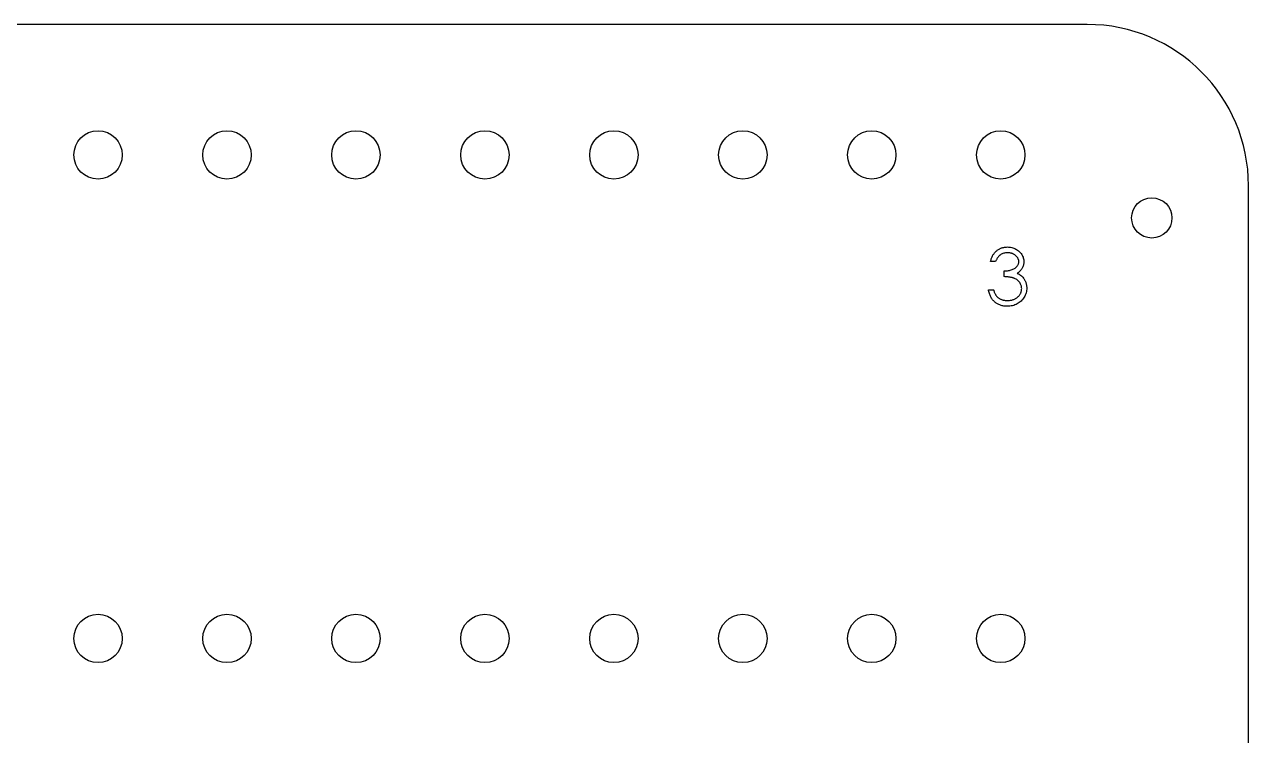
# Model space of a CAD drawing. Header units: millimetres. Extents: x -102 to 51, y -50 to 38.
# Drawn here: x -24.6 to 51.4, y -6 to 38.1 of the extents above; entities that cross this region are included whole.
import ezdxf

# ---------------------------------------------------------------- set-up
doc = ezdxf.new("R2010")
doc.units = ezdxf.units.MM

msp = doc.modelspace()

# ---------------------------------------------------------------- linework, layer by layer
at = {"color": 7, "linetype": 'Continuous', "lineweight": 25}
for p, q in [((41.371, 38.093), (-92.077, 38.093)), ((51.371, -40.133), (51.371, 28.093)), ((35.683, 23.39), (35.369, 23.39)), ((36.222, 22.448), (36.222, 22.807)), ((35.235, 21.64), (35.549, 21.64))]:
    msp.add_line(p, q, dxfattribs=at)
for centre, radius in [((-20, 30), 1.5), ((-12, 30), 1.5), ((-4, 30), 1.5), ((4, 30), 1.5), ((12, 30), 1.5), ((20, 30), 1.5), ((28, 30), 1.5), ((36, 30), 1.5), ((45.371, 26.093), 1.25), ((-20, 0), 1.5), ((-12, 0), 1.5), ((-4, 0), 1.5), ((4, 0), 1.5), ((12, 0), 1.5), ((20, 0), 1.5), ((28, 0), 1.5), ((36, 0), 1.5)]:
    msp.add_circle(centre, radius, dxfattribs=at)
msp.add_arc((41.371, 28.093), 10, 0, 90, dxfattribs=at)
for points, knots in [([(35.369, 23.39), (35.378, 23.426), (35.394, 23.495), (35.429, 23.593), (35.467, 23.686), (35.512, 23.772), (35.562, 23.853), (35.618, 23.927), (35.68, 23.995), (35.748, 24.056), (35.819, 24.111), (35.894, 24.158), (35.972, 24.198), (36.054, 24.231), (36.139, 24.256), (36.227, 24.274), (36.318, 24.286), (36.38, 24.287), (36.411, 24.288)], [0, 0, 0, 0, 0.0726253, 0.1419766, 0.2089849, 0.2739569, 0.3368893, 0.398745, 0.4601159, 0.5208249, 0.5809945, 0.6401519, 0.6986225, 0.7572711, 0.8164267, 0.876254, 0.9371653, 1, 1, 1, 1]), ([(36.415, 23.929), (36.375, 23.928), (36.298, 23.925), (36.185, 23.901), (36.081, 23.863), (36.001, 23.818), (35.942, 23.773), (35.9, 23.734), (35.859, 23.69), (35.821, 23.64), (35.783, 23.586), (35.748, 23.525), (35.714, 23.46), (35.694, 23.414), (35.683, 23.39)], [0, 0, 0, 0, 0.122712, 0.239685, 0.351816, 0.463766, 0.520818, 0.579448, 0.640604, 0.705298, 0.773634, 0.844669, 0.920057, 1, 1, 1, 1]), ([(36.411, 24.288), (36.457, 24.287), (36.547, 24.284), (36.68, 24.259), (36.808, 24.219), (36.93, 24.165), (37.043, 24.098), (37.144, 24.018), (37.231, 23.927), (37.304, 23.826), (37.361, 23.718), (37.403, 23.607), (37.428, 23.494), (37.432, 23.417), (37.433, 23.379)], [0, 0, 0, 0, 0.090254, 0.17854, 0.266093, 0.354631, 0.441886, 0.525747, 0.608114, 0.690197, 0.770821, 0.848326, 0.924012, 1, 1, 1, 1]), ([(37.119, 23.38), (37.119, 23.398), (37.118, 23.435), (37.108, 23.488), (37.092, 23.539), (37.07, 23.589), (37.042, 23.636), (37.007, 23.682), (36.966, 23.726), (36.919, 23.766), (36.869, 23.805), (36.814, 23.838), (36.755, 23.866), (36.694, 23.889), (36.629, 23.907), (36.56, 23.919), (36.489, 23.927), (36.44, 23.928), (36.415, 23.929)], [0, 0, 0, 0, 0.055275, 0.109966, 0.163247, 0.218076, 0.273301, 0.330909, 0.390995, 0.454176, 0.518862, 0.583311, 0.648517, 0.715031, 0.782502, 0.852323, 0.924928, 1, 1, 1, 1]), ([(36.222, 22.807), (36.265, 22.808), (36.35, 22.809), (36.474, 22.827), (36.592, 22.851), (36.703, 22.888), (36.803, 22.931), (36.891, 22.98), (36.963, 23.036), (37.021, 23.098), (37.065, 23.164), (37.097, 23.233), (37.115, 23.306), (37.118, 23.355), (37.119, 23.38)], [0, 0, 0, 0, 0.110166, 0.215787, 0.318027, 0.417574, 0.51165, 0.596162, 0.672935, 0.74367, 0.810677, 0.874059, 0.936696, 1, 1, 1, 1]), ([(37.433, 23.379), (37.432, 23.342), (37.43, 23.269), (37.411, 23.163), (37.378, 23.064), (37.333, 22.97), (37.275, 22.882), (37.204, 22.8), (37.12, 22.724), (37.057, 22.681), (37.025, 22.658)], [0, 0, 0, 0, 0.128068, 0.250608, 0.37063, 0.490072, 0.610375, 0.734313, 0.863217, 1, 1, 1, 1]), ([(37.299, 21.708), (37.297, 21.74), (37.294, 21.805), (37.271, 21.901), (37.232, 21.993), (37.179, 22.081), (37.113, 22.161), (37.037, 22.233), (36.949, 22.293), (36.868, 22.334), (36.796, 22.362), (36.735, 22.381), (36.666, 22.396), (36.591, 22.411), (36.509, 22.424), (36.419, 22.434), (36.323, 22.442), (36.256, 22.446), (36.222, 22.448)], [0, 0, 0, 0, 0.0669092, 0.1334854, 0.2010351, 0.2712343, 0.34288, 0.4138361, 0.4859766, 0.5602296, 0.5998842, 0.6440548, 0.6918919, 0.7446875, 0.8014918, 0.8628577, 0.9293284, 1, 1, 1, 1]), ([(37.025, 22.658), (37.062, 22.64), (37.136, 22.605), (37.236, 22.535), (37.327, 22.454), (37.378, 22.391), (37.404, 22.36)], [0, 0, 0, 0, 0.25388, 0.503009, 0.750291, 1, 1, 1, 1]), ([(37.404, 22.36), (37.421, 22.337), (37.454, 22.291), (37.495, 22.217), (37.533, 22.143), (37.562, 22.066), (37.585, 21.987), (37.601, 21.906), (37.611, 21.823), (37.612, 21.766), (37.613, 21.738)], [0, 0, 0, 0, 0.128136, 0.254173, 0.378112, 0.501712, 0.623986, 0.747096, 0.872875, 1, 1, 1, 1]), ([(36.402, 20.608), (36.365, 20.609), (36.291, 20.611), (36.183, 20.623), (36.079, 20.644), (35.981, 20.673), (35.887, 20.709), (35.798, 20.754), (35.714, 20.808), (35.634, 20.87), (35.561, 20.939), (35.494, 21.017), (35.433, 21.102), (35.38, 21.195), (35.333, 21.295), (35.293, 21.403), (35.259, 21.519), (35.243, 21.599), (35.235, 21.64)], [0, 0, 0, 0, 0.065541, 0.128963, 0.190377, 0.250092, 0.308548, 0.366398, 0.424542, 0.48317, 0.542243, 0.601739, 0.662506, 0.724856, 0.789128, 0.856346, 0.926295, 1, 1, 1, 1]), ([(35.549, 21.64), (35.557, 21.613), (35.573, 21.561), (35.6, 21.486), (35.631, 21.416), (35.664, 21.353), (35.699, 21.295), (35.738, 21.243), (35.778, 21.196), (35.808, 21.17), (35.823, 21.157)], [0, 0, 0, 0, 0.14977, 0.291316, 0.425966, 0.55216, 0.671527, 0.786122, 0.895325, 1, 1, 1, 1]), ([(37.613, 21.738), (37.611, 21.689), (37.607, 21.591), (37.575, 21.447), (37.526, 21.305), (37.455, 21.17), (37.37, 21.044), (37.267, 20.931), (37.15, 20.834), (37.019, 20.752), (36.878, 20.688), (36.726, 20.642), (36.567, 20.613), (36.458, 20.61), (36.402, 20.608)], [0, 0, 0, 0, 0.079648, 0.158922, 0.239619, 0.322609, 0.406035, 0.487602, 0.569685, 0.653036, 0.737436, 0.822478, 0.909748, 1, 1, 1, 1]), ([(36.408, 20.967), (36.44, 20.968), (36.504, 20.969), (36.598, 20.98), (36.687, 20.996), (36.77, 21.021), (36.849, 21.052), (36.922, 21.091), (36.991, 21.136), (37.055, 21.188), (37.112, 21.244), (37.162, 21.303), (37.204, 21.364), (37.239, 21.428), (37.266, 21.495), (37.284, 21.564), (37.297, 21.635), (37.298, 21.683), (37.299, 21.708)], [0, 0, 0, 0, 0.076072, 0.148752, 0.218403, 0.28576, 0.350598, 0.414964, 0.478069, 0.541761, 0.60435, 0.664075, 0.721464, 0.777587, 0.832644, 0.887844, 0.94346, 1, 1, 1, 1]), ([(35.823, 21.157), (35.842, 21.142), (35.882, 21.111), (35.945, 21.073), (36.012, 21.04), (36.084, 21.014), (36.159, 20.992), (36.239, 20.978), (36.322, 20.969), (36.379, 20.968), (36.408, 20.967)], [0, 0, 0, 0, 0.118271, 0.236178, 0.355663, 0.475904, 0.600127, 0.728608, 0.861313, 1, 1, 1, 1])]:
    msp.add_open_spline(points, degree=3, knots=knots, dxfattribs=at)

doc.saveas('drawing.dxf')
